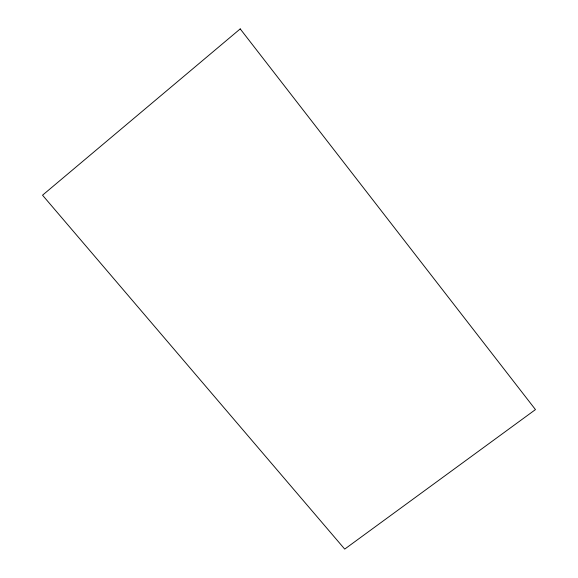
<?xml version="1.0" encoding="UTF-8"?>
<svg xmlns="http://www.w3.org/2000/svg" width="578" height="578" viewBox="0 0 578 578"><rect width="100%" height="100%" fill="white"/><g stroke="black" fill="none" stroke-linecap="round" stroke-linejoin="round"><path stroke-width="0.87" d="M240.224 28.9L42.534 195.198L344.712 549.1L535.466 409.592L240.224 28.9"/></g></svg>
